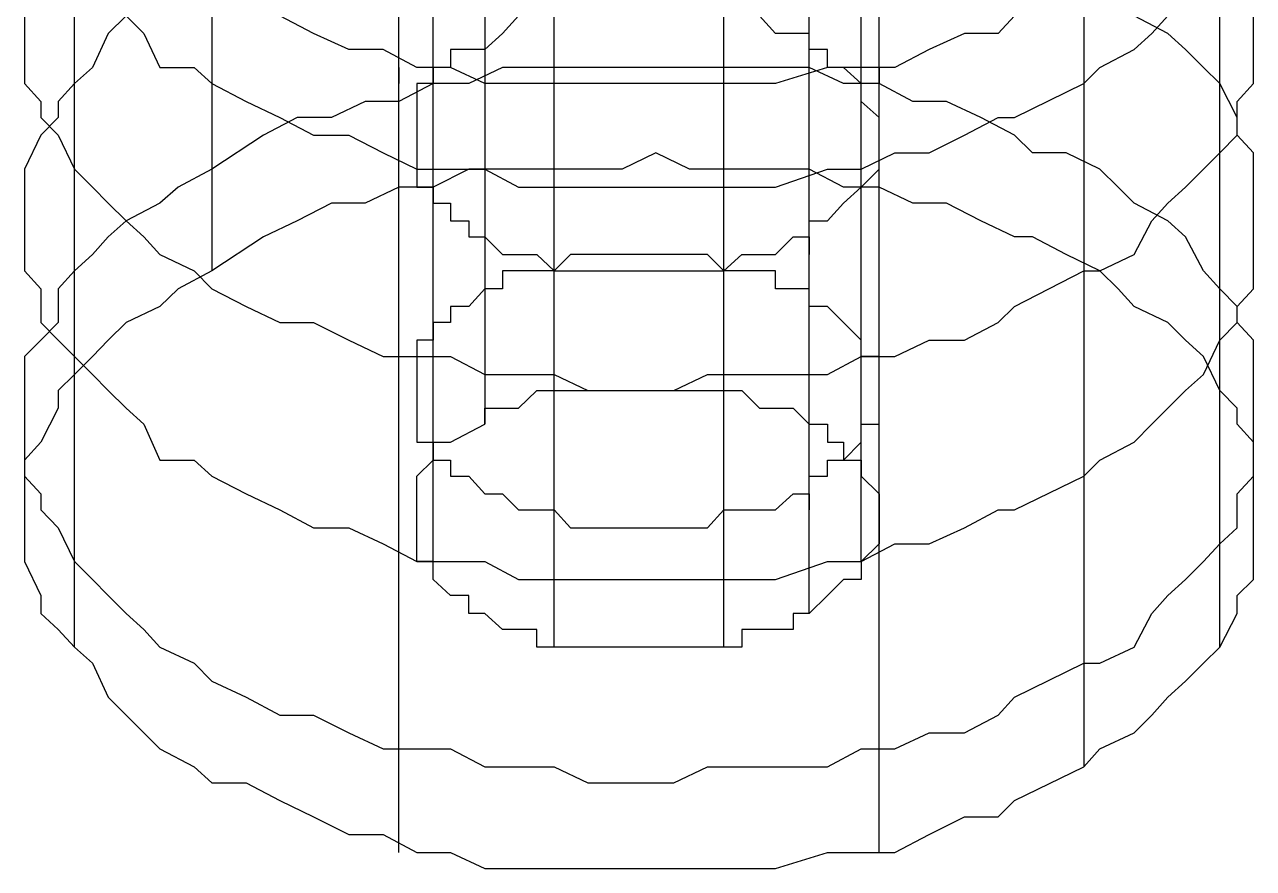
# Model space of a CAD drawing. Header units: millimetres. Extents: x 0 to 2112, y 8 to 1252.
# Drawn here: x 1746.52 to 1765.5, y 347.1 to 360.13 of the extents above; entities that cross this region are included whole.
import ezdxf

# ---------------------------------------------------------------- set-up
doc = ezdxf.new("R2010")
doc.units = ezdxf.units.MM
doc.layers.get('0').update_dxf_attribs({"linetype": 'CONTINUOUS'})

msp = doc.modelspace()

# ---------------------------------------------------------------- linework, layer by layer
at = {"color": 9}
for p, q in [((1754.7, 354.485), (1754.7, 370.025)), ((1757.32, 354.485), (1757.32, 370.025)), ((1752.3, 357.625), (1752.3, 369.75)), ((1759.72, 357.625), (1759.72, 369.75)), ((1753.63, 369.503), (1753.63, 353.963)), ((1753.63, 369.503), (1753.63, 353.963)), ((1752.83, 353.409), (1752.83, 368.949)), ((1759.44, 353.409), (1759.44, 368.949)), ((1749.41, 368.427), (1749.41, 356.33)), ((1749.41, 368.427), (1749.41, 356.33)), ((1752.83, 351.841), (1752.83, 367.379)), ((1759.44, 351.841), (1759.44, 367.379)), ((1747.29, 354.732), (1747.29, 366.857)), ((1764.98, 354.732), (1764.98, 366.857)), ((1758.64, 351.041), (1758.64, 366.582)), ((1758.64, 351.041), (1758.64, 366.582)), ((1754.7, 350.518), (1754.7, 366.056)), ((1757.32, 350.518), (1757.32, 366.056)), ((1747.29, 350.518), (1747.29, 362.641)), ((1764.98, 350.518), (1764.98, 362.641)), ((1762.88, 360.796), (1762.88, 348.672)), ((1762.88, 360.796), (1762.88, 348.672)), ((1746.52, 360.271), (1746.52, 359.996)), ((1748.09, 360.271), (1747.81, 359.996)), ((1748.09, 360.271), (1748.36, 359.996)), ((1750.98, 359.996), (1750.46, 360.271)), ((1750.98, 359.996), (1750.46, 360.271)), ((1754.15, 360.271), (1753.9, 359.996)), ((1758.12, 359.996), (1757.87, 360.271)), ((1761.81, 360.271), (1761.56, 359.996)), ((1761.81, 360.271), (1761.56, 359.996)), ((1764.18, 359.996), (1763.66, 360.271)), ((1763.93, 359.996), (1764.18, 360.271)), ((1765.5, 359.749), (1765.5, 360.271)), ((1746.52, 359.996), (1746.52, 359.749)), ((1747.81, 359.996), (1747.57, 359.473)), ((1748.36, 359.996), (1748.61, 359.473)), ((1751.53, 359.749), (1750.98, 359.996)), ((1751.53, 359.749), (1750.98, 359.996)), ((1753.9, 359.996), (1753.63, 359.749)), ((1753.9, 359.996), (1753.9, 359.996)), ((1758.39, 359.996), (1758.12, 359.996)), ((1758.12, 359.996), (1758.12, 359.996)), ((1758.64, 359.996), (1758.39, 359.996)), ((1758.64, 359.749), (1758.64, 359.996)), ((1761.04, 359.996), (1760.49, 359.749)), ((1761.04, 359.996), (1760.49, 359.749)), ((1761.56, 359.996), (1761.04, 359.996)), ((1761.56, 359.996), (1761.04, 359.996)), ((1763.66, 359.749), (1763.93, 359.996)), ((1764.45, 359.749), (1764.18, 359.996)), ((1746.52, 359.749), (1746.52, 359.223)), ((1752.06, 359.749), (1751.53, 359.749)), ((1752.06, 359.749), (1751.53, 359.749)), ((1752.58, 359.473), (1752.06, 359.749)), ((1752.58, 359.473), (1752.06, 359.749)), ((1753.38, 359.749), (1753.1, 359.749)), ((1753.1, 359.749), (1753.1, 359.473)), ((1753.63, 359.749), (1753.38, 359.749)), ((1753.63, 359.749), (1753.63, 359.473)), ((1758.92, 359.749), (1758.64, 359.749)), ((1758.92, 359.473), (1758.92, 359.749)), ((1760.49, 359.749), (1759.96, 359.473)), ((1760.49, 359.749), (1759.96, 359.473)), ((1763.13, 359.473), (1763.66, 359.749)), ((1764.73, 359.473), (1764.45, 359.749)), ((1765.5, 359.473), (1765.5, 359.749)), ((1747.57, 359.473), (1747.29, 359.223)), ((1748.61, 359.473), (1749.14, 359.473)), ((1749.14, 359.473), (1749.41, 359.223)), ((1752.3, 347.35), (1752.3, 359.473)), ((1752.3, 359.473), (1752.3, 359.223)), ((1753.1, 359.473), (1752.58, 359.473)), ((1753.1, 359.473), (1752.58, 359.473)), ((1753.1, 359.473), (1752.83, 359.473)), ((1752.83, 359.473), (1752.83, 359.223)), ((1753.63, 359.223), (1753.1, 359.473)), ((1753.63, 359.223), (1753.1, 359.473)), ((1753.9, 359.473), (1753.38, 359.223)), ((1754.43, 359.473), (1753.9, 359.473)), ((1754.95, 359.473), (1754.43, 359.473)), ((1755.75, 359.473), (1754.95, 359.473)), ((1756.27, 359.473), (1755.75, 359.473)), ((1756.79, 359.473), (1756.27, 359.473)), ((1757.32, 359.473), (1756.79, 359.473)), ((1757.87, 359.473), (1757.32, 359.473)), ((1758.64, 359.473), (1757.87, 359.473)), ((1758.92, 359.473), (1758.12, 359.223)), ((1758.92, 359.473), (1758.12, 359.223)), ((1759.17, 359.223), (1758.64, 359.473)), ((1759.44, 359.473), (1758.92, 359.473)), ((1759.44, 359.473), (1758.92, 359.473)), ((1759.17, 359.473), (1758.92, 359.473)), ((1759.44, 359.223), (1759.17, 359.473)), ((1759.17, 359.473), (1759.17, 359.473)), ((1759.96, 359.473), (1759.44, 359.473)), ((1759.96, 359.473), (1759.44, 359.473)), ((1759.72, 347.35), (1759.72, 359.473)), ((1759.72, 359.473), (1759.72, 359.223)), ((1762.88, 359.223), (1763.13, 359.473)), ((1764.98, 359.223), (1764.73, 359.473)), ((1765.5, 359.223), (1765.5, 359.473)), ((1746.52, 359.223), (1746.77, 358.948)), ((1747.29, 359.223), (1747.04, 358.948)), ((1749.41, 359.223), (1749.94, 358.948)), ((1752.83, 359.223), (1752.3, 358.948)), ((1752.83, 359.223), (1752.58, 359.223)), ((1752.58, 359.223), (1752.58, 358.948)), ((1753.38, 359.223), (1752.83, 359.223)), ((1752.83, 359.223), (1752.83, 359.223)), ((1754.15, 359.223), (1753.63, 359.223)), ((1754.15, 359.223), (1753.63, 359.223)), ((1754.7, 359.223), (1754.15, 359.223)), ((1754.7, 359.223), (1754.15, 359.223)), ((1755.22, 359.223), (1754.7, 359.223)), ((1755.22, 359.223), (1754.7, 359.223)), ((1756, 359.223), (1755.22, 359.223)), ((1756, 359.223), (1755.22, 359.223)), ((1756.55, 359.223), (1756, 359.223)), ((1756.55, 359.223), (1756, 359.223)), ((1757.07, 359.223), (1756.55, 359.223)), ((1757.07, 359.223), (1756.55, 359.223)), ((1757.6, 359.223), (1757.07, 359.223)), ((1757.6, 359.223), (1757.07, 359.223)), ((1758.12, 359.223), (1757.6, 359.223)), ((1758.12, 359.223), (1757.6, 359.223)), ((1759.72, 359.223), (1759.17, 359.223)), ((1759.44, 358.948), (1759.44, 359.223)), ((1759.44, 359.223), (1759.44, 359.223)), ((1760.24, 358.948), (1759.72, 359.223)), ((1761.81, 358.701), (1762.88, 359.223)), ((1762.88, 359.223), (1762.88, 358.948)), ((1765.25, 358.701), (1764.98, 359.223)), ((1765.25, 358.948), (1765.5, 359.223)), ((1746.77, 358.948), (1746.77, 358.701)), ((1747.04, 358.948), (1747.04, 358.701)), ((1749.94, 358.948), (1750.46, 358.701)), ((1751.78, 358.948), (1751.26, 358.701)), ((1752.3, 358.948), (1751.78, 358.948)), ((1752.58, 358.948), (1752.58, 358.948)), ((1752.58, 358.948), (1752.58, 358.701)), ((1759.72, 358.701), (1759.44, 358.948)), ((1759.44, 358.948), (1759.44, 358.948)), ((1760.76, 358.948), (1760.24, 358.948)), ((1761.29, 358.701), (1760.76, 358.948)), ((1765.25, 358.426), (1765.25, 358.948)), ((1747.04, 358.701), (1746.77, 358.426)), ((1746.77, 358.701), (1747.04, 358.426)), ((1750.73, 358.701), (1750.21, 358.426)), ((1750.46, 358.701), (1750.98, 358.426)), ((1751.26, 358.701), (1750.73, 358.701)), ((1752.58, 358.701), (1752.58, 358.701)), ((1752.58, 358.701), (1752.58, 358.426)), ((1759.72, 358.426), (1759.72, 358.701)), ((1759.72, 358.701), (1759.72, 358.701)), ((1761.04, 358.426), (1761.56, 358.701)), ((1761.81, 358.426), (1761.29, 358.701)), ((1761.56, 358.701), (1761.81, 358.701)), ((1765.25, 358.426), (1765.25, 358.701)), ((1746.77, 358.426), (1746.52, 357.9)), ((1747.04, 358.426), (1747.29, 357.9)), ((1750.21, 358.426), (1749.41, 357.9)), ((1750.98, 358.426), (1751.53, 358.426)), ((1751.53, 358.426), (1752.06, 358.151)), ((1752.58, 358.426), (1752.58, 358.426)), ((1752.58, 358.426), (1752.58, 358.151)), ((1759.72, 358.151), (1759.72, 358.426)), ((1759.72, 358.426), (1759.72, 358.426)), ((1760.49, 358.151), (1761.04, 358.426)), ((1762.09, 358.151), (1761.81, 358.426)), ((1764.98, 358.151), (1765.25, 358.426)), ((1765.5, 358.151), (1765.25, 358.426)), ((1752.06, 358.151), (1752.58, 357.9)), ((1752.58, 358.151), (1752.58, 358.151)), ((1752.58, 358.151), (1752.58, 357.9)), ((1756.27, 358.151), (1755.75, 357.9)), ((1756.27, 358.151), (1755.75, 357.9)), ((1756.79, 357.9), (1756.27, 358.151)), ((1756.79, 357.9), (1756.27, 358.151)), ((1759.44, 357.9), (1759.96, 358.151)), ((1759.72, 357.9), (1759.72, 358.151)), ((1759.72, 358.151), (1759.72, 358.151)), ((1759.96, 358.151), (1760.49, 358.151)), ((1762.61, 358.151), (1762.09, 358.151)), ((1763.13, 357.9), (1762.61, 358.151)), ((1764.73, 357.9), (1764.98, 358.151)), ((1765.5, 357.9), (1765.5, 358.151)), ((1746.52, 357.9), (1746.52, 357.625)), ((1747.29, 357.9), (1747.57, 357.625)), ((1749.41, 357.9), (1748.89, 357.625)), ((1749.41, 357.9), (1749.41, 357.625)), ((1752.58, 357.9), (1753.1, 357.9)), ((1752.58, 357.9), (1752.58, 357.9)), ((1752.58, 357.9), (1752.58, 357.625)), ((1753.38, 357.9), (1752.83, 357.625)), ((1753.38, 357.9), (1752.83, 357.625)), ((1753.1, 357.9), (1753.63, 357.9)), ((1753.9, 357.9), (1753.38, 357.9)), ((1753.9, 357.9), (1753.38, 357.9)), ((1753.63, 357.9), (1754.15, 357.625)), ((1754.43, 357.9), (1753.9, 357.9)), ((1754.43, 357.9), (1753.9, 357.9)), ((1754.95, 357.9), (1754.43, 357.9)), ((1754.95, 357.9), (1754.43, 357.9)), ((1755.75, 357.9), (1754.95, 357.9)), ((1755.75, 357.9), (1754.95, 357.9)), ((1757.32, 357.9), (1756.79, 357.9)), ((1757.32, 357.9), (1756.79, 357.9)), ((1757.87, 357.9), (1757.32, 357.9)), ((1757.87, 357.9), (1757.32, 357.9)), ((1758.64, 357.9), (1757.87, 357.9)), ((1758.64, 357.9), (1757.87, 357.9)), ((1758.12, 357.625), (1758.92, 357.9)), ((1759.17, 357.625), (1758.64, 357.9)), ((1759.17, 357.625), (1758.64, 357.9)), ((1758.92, 357.9), (1759.44, 357.9)), ((1759.44, 357.625), (1759.72, 357.9)), ((1759.72, 357.9), (1759.72, 357.9)), ((1763.41, 357.625), (1763.13, 357.9)), ((1764.45, 357.625), (1764.73, 357.9)), ((1765.5, 357.378), (1765.5, 357.9)), ((1746.52, 357.625), (1746.52, 357.378)), ((1747.57, 357.625), (1747.81, 357.378)), ((1748.89, 357.625), (1748.61, 357.378)), ((1752.3, 357.625), (1751.78, 357.378)), ((1752.3, 357.625), (1751.78, 357.378)), ((1752.83, 357.625), (1752.3, 357.625)), ((1752.83, 357.625), (1752.3, 357.625)), ((1752.58, 357.625), (1752.83, 357.625)), ((1752.83, 357.625), (1752.83, 357.378)), ((1754.15, 357.625), (1754.7, 357.625)), ((1754.7, 357.625), (1755.22, 357.625)), ((1755.22, 357.625), (1756, 357.625)), ((1756, 357.625), (1756.55, 357.625)), ((1756.55, 357.625), (1757.07, 357.625)), ((1757.07, 357.625), (1757.6, 357.625)), ((1757.6, 357.625), (1758.12, 357.625)), ((1759.72, 357.625), (1759.17, 357.625)), ((1759.72, 357.625), (1759.17, 357.625)), ((1759.17, 357.378), (1759.44, 357.625)), ((1759.44, 357.625), (1759.44, 357.625)), ((1759.44, 357.625), (1759.44, 357.625)), ((1760.24, 357.378), (1759.72, 357.625)), ((1760.24, 357.378), (1759.72, 357.625)), ((1763.66, 357.378), (1763.41, 357.625)), ((1764.18, 357.378), (1764.45, 357.625)), ((1746.52, 357.378), (1746.52, 357.103)), ((1747.81, 357.378), (1748.09, 357.103)), ((1748.61, 357.378), (1748.09, 357.103)), ((1751.26, 357.378), (1750.73, 357.103)), ((1751.26, 357.378), (1750.73, 357.103)), ((1751.78, 357.378), (1751.26, 357.378)), ((1751.78, 357.378), (1751.26, 357.378)), ((1752.83, 357.378), (1752.83, 357.378)), ((1752.83, 357.378), (1753.1, 357.378)), ((1753.1, 357.378), (1753.1, 357.103)), ((1758.92, 357.103), (1759.17, 357.378)), ((1759.17, 357.378), (1759.17, 357.378)), ((1760.76, 357.378), (1760.24, 357.378)), ((1760.76, 357.378), (1760.24, 357.378)), ((1761.29, 357.103), (1760.76, 357.378)), ((1761.29, 357.103), (1760.76, 357.378)), ((1764.18, 357.103), (1763.66, 357.378)), ((1763.93, 357.103), (1764.18, 357.378)), ((1765.5, 357.103), (1765.5, 357.378)), ((1746.52, 357.103), (1746.52, 356.581)), ((1748.09, 357.103), (1747.81, 356.856)), ((1748.09, 357.103), (1748.36, 356.856)), ((1750.73, 357.103), (1750.21, 356.856)), ((1750.73, 357.103), (1750.21, 356.856)), ((1753.1, 357.103), (1753.38, 357.103)), ((1753.38, 357.103), (1753.38, 356.856)), ((1758.64, 356.856), (1758.64, 357.103)), ((1758.64, 357.103), (1758.92, 357.103)), ((1758.92, 357.103), (1758.92, 357.103)), ((1761.81, 356.856), (1761.29, 357.103)), ((1761.81, 356.856), (1761.29, 357.103)), ((1763.66, 356.581), (1763.93, 357.103)), ((1764.45, 356.856), (1764.18, 357.103)), ((1765.5, 356.856), (1765.5, 357.103)), ((1747.81, 356.856), (1747.57, 356.581)), ((1748.36, 356.856), (1748.61, 356.581)), ((1750.21, 356.856), (1749.41, 356.33)), ((1750.21, 356.856), (1749.41, 356.33)), ((1753.38, 356.856), (1753.63, 356.856)), ((1753.63, 356.856), (1753.63, 356.856)), ((1753.63, 356.856), (1753.9, 356.581)), ((1758.12, 356.581), (1758.39, 356.856)), ((1758.39, 356.856), (1758.64, 356.856)), ((1758.64, 356.856), (1758.64, 356.581)), ((1762.09, 356.856), (1761.81, 356.856)), ((1762.09, 356.856), (1761.81, 356.856)), ((1762.61, 356.581), (1762.09, 356.856)), ((1762.61, 356.581), (1762.09, 356.856)), ((1764.73, 356.33), (1764.45, 356.856)), ((1765.5, 356.581), (1765.5, 356.856)), ((1746.52, 356.581), (1746.52, 356.33)), ((1747.57, 356.581), (1747.29, 356.33)), ((1748.61, 356.581), (1749.14, 356.33)), ((1753.9, 356.581), (1754.15, 356.581)), ((1754.15, 356.581), (1754.43, 356.581)), ((1754.43, 356.581), (1754.43, 356.581)), ((1754.43, 356.581), (1754.7, 356.33)), ((1754.95, 356.581), (1754.7, 356.33)), ((1755.22, 356.581), (1754.95, 356.581)), ((1755.47, 356.581), (1755.22, 356.581)), ((1755.75, 356.581), (1755.47, 356.581)), ((1756, 356.581), (1755.75, 356.581)), ((1756.27, 356.581), (1756, 356.581)), ((1756, 356.581), (1756, 356.581)), ((1756.55, 356.581), (1756.27, 356.581)), ((1756.79, 356.581), (1756.55, 356.581)), ((1757.07, 356.581), (1756.79, 356.581)), ((1757.32, 356.33), (1757.07, 356.581)), ((1757.32, 356.33), (1757.6, 356.581)), ((1757.6, 356.581), (1757.6, 356.581)), ((1757.6, 356.581), (1757.87, 356.581)), ((1757.87, 356.581), (1758.12, 356.581)), ((1763.13, 356.33), (1762.61, 356.581)), ((1763.13, 356.33), (1762.61, 356.581)), ((1763.13, 356.33), (1763.66, 356.581)), ((1765.5, 356.055), (1765.5, 356.581)), ((1746.52, 356.33), (1746.77, 356.055)), ((1747.29, 356.33), (1747.04, 356.055)), ((1749.41, 356.33), (1748.89, 356.055)), ((1749.41, 356.33), (1748.89, 356.055)), ((1749.14, 356.33), (1749.41, 356.055)), ((1754.15, 356.33), (1753.9, 356.33)), ((1753.9, 356.33), (1753.9, 356.055)), ((1754.43, 356.33), (1754.15, 356.33)), ((1754.7, 356.33), (1754.43, 356.33)), ((1754.7, 356.33), (1754.7, 356.33)), ((1754.7, 356.33), (1754.95, 356.33)), ((1754.95, 356.33), (1755.22, 356.33)), ((1755.22, 356.33), (1755.22, 356.33)), ((1755.22, 356.33), (1755.47, 356.33)), ((1755.47, 356.33), (1755.75, 356.33)), ((1755.75, 356.33), (1756, 356.33)), ((1756, 356.33), (1756.27, 356.33)), ((1756.27, 356.33), (1756.55, 356.33)), ((1756.55, 356.33), (1756.79, 356.33)), ((1756.79, 356.33), (1756.79, 356.33)), ((1756.79, 356.33), (1757.07, 356.33)), ((1757.07, 356.33), (1757.32, 356.33)), ((1757.6, 356.33), (1757.32, 356.33)), ((1757.32, 356.33), (1757.32, 356.33)), ((1757.87, 356.33), (1757.6, 356.33)), ((1758.12, 356.33), (1757.87, 356.33)), ((1758.12, 356.055), (1758.12, 356.33)), ((1761.81, 355.78), (1762.88, 356.33)), ((1762.88, 356.33), (1763.13, 356.33)), ((1762.88, 356.33), (1762.88, 356.055)), ((1763.41, 356.055), (1763.13, 356.33)), ((1763.41, 356.055), (1763.13, 356.33)), ((1764.98, 356.055), (1764.73, 356.33)), ((1746.77, 356.055), (1746.77, 355.533)), ((1747.04, 356.055), (1747.04, 355.533)), ((1748.89, 356.055), (1748.61, 355.78)), ((1748.89, 356.055), (1748.61, 355.78)), ((1749.41, 356.055), (1749.94, 355.78)), ((1753.63, 356.055), (1753.38, 355.78)), ((1753.9, 356.055), (1753.63, 356.055)), ((1753.63, 356.055), (1753.63, 355.78)), ((1758.39, 356.055), (1758.12, 356.055)), ((1758.64, 356.055), (1758.39, 356.055)), ((1758.64, 355.78), (1758.64, 356.055)), ((1763.66, 355.78), (1763.41, 356.055)), ((1763.66, 355.78), (1763.41, 356.055)), ((1765.25, 355.78), (1764.98, 356.055)), ((1765.25, 355.78), (1765.5, 356.055)), ((1748.61, 355.78), (1748.09, 355.533)), ((1748.61, 355.78), (1748.09, 355.533)), ((1749.94, 355.78), (1750.46, 355.533)), ((1753.38, 355.78), (1753.1, 355.78)), ((1753.1, 355.78), (1753.1, 355.533)), ((1758.92, 355.78), (1758.64, 355.78)), ((1759.17, 355.533), (1758.92, 355.78)), ((1758.92, 355.78), (1758.92, 355.78)), ((1761.56, 355.533), (1761.81, 355.78)), ((1764.18, 355.533), (1763.66, 355.78)), ((1764.18, 355.533), (1763.66, 355.78)), ((1765.25, 355.533), (1765.25, 355.78)), ((1765.25, 355.533), (1765.25, 355.78)), ((1747.04, 355.533), (1746.77, 355.258)), ((1746.77, 355.533), (1747.04, 355.258)), ((1748.09, 355.533), (1747.81, 355.258)), ((1748.09, 355.533), (1747.81, 355.258)), ((1750.46, 355.533), (1750.98, 355.533)), ((1750.98, 355.533), (1751.53, 355.258)), ((1753.1, 355.533), (1752.83, 355.533)), ((1752.83, 355.533), (1752.83, 355.533)), ((1752.83, 355.533), (1752.83, 355.258)), ((1759.44, 355.258), (1759.17, 355.533)), ((1759.17, 355.533), (1759.17, 355.533)), ((1761.04, 355.258), (1761.56, 355.533)), ((1764.45, 355.258), (1764.18, 355.533)), ((1764.45, 355.258), (1764.18, 355.533)), ((1764.98, 355.258), (1765.25, 355.533)), ((1765.5, 355.258), (1765.25, 355.533)), ((1746.77, 355.258), (1746.52, 355.007)), ((1747.04, 355.258), (1747.29, 355.007)), ((1747.81, 355.258), (1747.57, 355.007)), ((1747.81, 355.258), (1747.57, 355.007)), ((1751.53, 355.258), (1752.06, 355.007)), ((1752.83, 355.258), (1752.58, 355.258)), ((1752.58, 355.258), (1752.58, 355.007)), ((1759.44, 355.007), (1759.44, 355.258)), ((1759.44, 355.258), (1759.44, 355.258)), ((1759.96, 355.007), (1760.49, 355.258)), ((1760.49, 355.258), (1761.04, 355.258)), ((1764.73, 355.007), (1764.45, 355.258)), ((1764.73, 355.007), (1764.45, 355.258)), ((1764.73, 354.732), (1764.98, 355.258)), ((1765.5, 354.732), (1765.5, 355.258)), ((1746.52, 355.007), (1746.52, 354.732)), ((1747.57, 355.007), (1747.29, 354.732)), ((1747.29, 355.007), (1747.57, 354.732)), ((1747.57, 355.007), (1747.29, 354.732)), ((1752.06, 355.007), (1752.58, 355.007)), ((1752.58, 355.007), (1753.1, 355.007)), ((1752.58, 355.007), (1752.58, 355.007)), ((1752.58, 355.007), (1752.58, 354.732)), ((1753.1, 355.007), (1753.63, 354.732)), ((1758.92, 354.732), (1759.44, 355.007)), ((1759.44, 355.007), (1759.96, 355.007)), ((1759.72, 355.007), (1759.44, 355.007)), ((1759.44, 355.007), (1759.44, 355.007)), ((1759.72, 354.732), (1759.72, 355.007)), ((1764.98, 354.485), (1764.73, 355.007)), ((1764.98, 354.485), (1764.73, 355.007)), ((1746.52, 354.732), (1746.52, 354.21)), ((1747.29, 354.732), (1747.04, 354.485)), ((1747.29, 354.732), (1747.04, 354.485)), ((1747.57, 354.732), (1747.81, 354.485)), ((1752.58, 354.732), (1752.58, 354.732)), ((1752.58, 354.732), (1752.58, 354.485)), ((1753.63, 354.732), (1754.15, 354.732)), ((1754.15, 354.732), (1754.7, 354.732)), ((1754.7, 354.732), (1755.22, 354.485)), ((1756.55, 354.485), (1757.07, 354.732)), ((1757.07, 354.732), (1757.6, 354.732)), ((1757.6, 354.732), (1758.12, 354.732)), ((1758.12, 354.732), (1758.92, 354.732)), ((1759.72, 354.485), (1759.72, 354.732)), ((1759.72, 354.732), (1759.72, 354.732)), ((1764.45, 354.485), (1764.73, 354.732)), ((1765.5, 354.485), (1765.5, 354.732)), ((1747.04, 354.485), (1747.04, 354.21)), ((1747.04, 354.485), (1747.04, 354.21)), ((1747.81, 354.485), (1748.09, 354.21)), ((1752.58, 354.485), (1752.58, 354.485)), ((1752.58, 354.485), (1752.58, 354.21)), ((1754.15, 354.21), (1754.43, 354.485)), ((1754.15, 354.21), (1754.43, 354.485)), ((1754.43, 354.485), (1754.7, 354.485)), ((1754.43, 354.485), (1754.7, 354.485)), ((1754.7, 354.485), (1754.7, 354.485)), ((1754.7, 354.485), (1754.95, 354.485)), ((1754.7, 354.485), (1754.7, 354.485)), ((1754.7, 354.485), (1754.95, 354.485)), ((1754.95, 354.485), (1755.22, 354.485)), ((1754.95, 354.485), (1755.22, 354.485)), ((1755.22, 354.485), (1756, 354.485)), ((1755.22, 354.485), (1755.47, 354.485)), ((1755.22, 354.485), (1755.47, 354.485)), ((1755.47, 354.485), (1755.75, 354.485)), ((1755.47, 354.485), (1755.75, 354.485)), ((1755.75, 354.485), (1756, 354.485)), ((1755.75, 354.485), (1756, 354.485)), ((1756, 354.485), (1756.55, 354.485)), ((1756, 354.485), (1756, 354.485)), ((1756, 354.485), (1756.27, 354.485)), ((1756, 354.485), (1756, 354.485)), ((1756, 354.485), (1756.27, 354.485)), ((1756.27, 354.485), (1756.55, 354.485)), ((1756.27, 354.485), (1756.55, 354.485)), ((1756.55, 354.485), (1756.79, 354.485)), ((1756.55, 354.485), (1756.79, 354.485)), ((1756.79, 354.485), (1757.07, 354.485)), ((1756.79, 354.485), (1757.07, 354.485)), ((1757.07, 354.485), (1757.32, 354.485)), ((1757.07, 354.485), (1757.32, 354.485)), ((1757.32, 354.485), (1757.32, 354.485)), ((1757.32, 354.485), (1757.6, 354.485)), ((1757.32, 354.485), (1757.32, 354.485)), ((1757.32, 354.485), (1757.6, 354.485)), ((1757.6, 354.485), (1757.87, 354.21)), ((1757.6, 354.485), (1757.87, 354.21)), ((1759.72, 354.21), (1759.72, 354.485)), ((1759.72, 354.485), (1759.72, 354.485)), ((1764.18, 354.21), (1764.45, 354.485)), ((1765.25, 354.21), (1764.98, 354.485)), ((1765.25, 354.21), (1764.98, 354.485)), ((1765.5, 354.21), (1765.5, 354.485)), ((1746.52, 354.21), (1746.52, 353.963)), ((1747.04, 354.21), (1746.77, 353.684)), ((1747.04, 354.21), (1746.77, 353.684)), ((1748.09, 354.21), (1748.36, 353.963)), ((1752.58, 354.21), (1752.58, 354.21)), ((1752.58, 354.21), (1752.58, 353.963)), ((1753.63, 353.963), (1753.63, 354.21)), ((1753.63, 354.21), (1753.9, 354.21)), ((1753.63, 353.963), (1753.63, 354.21)), ((1753.63, 354.21), (1753.9, 354.21)), ((1753.9, 354.21), (1753.9, 354.21)), ((1753.9, 354.21), (1754.15, 354.21)), ((1753.9, 354.21), (1753.9, 354.21)), ((1753.9, 354.21), (1754.15, 354.21)), ((1757.87, 354.21), (1758.12, 354.21)), ((1757.87, 354.21), (1758.12, 354.21)), ((1758.12, 354.21), (1758.12, 354.21)), ((1758.12, 354.21), (1758.39, 354.21)), ((1758.12, 354.21), (1758.12, 354.21)), ((1758.12, 354.21), (1758.39, 354.21)), ((1758.39, 354.21), (1758.64, 353.963)), ((1758.39, 354.21), (1758.64, 353.963)), ((1759.72, 353.963), (1759.72, 354.21)), ((1759.72, 354.21), (1759.72, 354.21)), ((1763.93, 353.963), (1764.18, 354.21)), ((1765.25, 353.963), (1765.25, 354.21)), ((1765.25, 353.963), (1765.25, 354.21)), ((1765.5, 353.684), (1765.5, 354.21)), ((1746.52, 353.963), (1746.52, 353.684)), ((1748.36, 353.963), (1748.61, 353.409)), ((1752.58, 353.963), (1752.58, 353.963)), ((1752.58, 353.963), (1752.58, 353.684)), ((1753.1, 353.684), (1753.63, 353.963)), ((1753.1, 353.684), (1753.63, 353.963)), ((1758.64, 353.963), (1758.64, 353.963)), ((1758.64, 353.963), (1758.92, 353.963)), ((1758.64, 353.963), (1758.64, 353.963)), ((1758.64, 353.963), (1758.92, 353.963)), ((1758.92, 353.963), (1758.92, 353.684)), ((1758.92, 353.963), (1758.92, 353.684)), ((1759.44, 353.684), (1759.44, 353.963)), ((1759.44, 353.963), (1759.72, 353.963)), ((1763.66, 353.684), (1763.93, 353.963)), ((1765.5, 353.684), (1765.25, 353.963)), ((1765.5, 353.684), (1765.25, 353.963)), ((1746.77, 353.684), (1746.52, 353.409)), ((1746.52, 353.684), (1746.52, 353.162)), ((1746.77, 353.684), (1746.52, 353.409)), ((1752.58, 353.684), (1752.83, 353.684)), ((1752.83, 353.684), (1752.83, 353.684)), ((1752.83, 353.684), (1752.83, 353.409)), ((1752.83, 353.409), (1752.83, 353.684)), ((1752.83, 353.684), (1753.1, 353.684)), ((1752.83, 353.409), (1752.83, 353.684)), ((1752.83, 353.684), (1753.1, 353.684)), ((1753.1, 353.684), (1753.1, 353.684)), ((1753.1, 353.684), (1753.1, 353.684)), ((1758.92, 353.684), (1759.17, 353.684)), ((1758.92, 353.684), (1759.17, 353.684)), ((1759.17, 353.409), (1759.44, 353.684)), ((1759.17, 353.684), (1759.17, 353.409)), ((1759.17, 353.684), (1759.17, 353.409)), ((1759.44, 353.684), (1759.44, 353.684)), ((1763.13, 353.409), (1763.66, 353.684)), ((1765.5, 353.162), (1765.5, 353.684)), ((1765.5, 353.409), (1765.5, 353.684)), ((1765.5, 353.162), (1765.5, 353.684)), ((1746.52, 353.409), (1746.52, 353.162)), ((1746.52, 353.409), (1746.52, 353.162)), ((1748.61, 353.409), (1749.14, 353.409)), ((1749.14, 353.409), (1749.41, 353.162)), ((1752.58, 353.162), (1752.83, 353.409)), ((1752.58, 353.162), (1752.83, 353.409)), ((1752.83, 353.409), (1753.1, 353.409)), ((1752.83, 353.409), (1752.83, 353.409)), ((1752.83, 353.409), (1752.83, 353.409)), ((1753.1, 353.409), (1753.1, 353.162)), ((1758.92, 353.162), (1758.92, 353.409)), ((1758.92, 353.409), (1759.17, 353.409)), ((1759.17, 353.409), (1759.17, 353.409)), ((1759.17, 353.409), (1759.44, 353.409)), ((1759.17, 353.409), (1759.44, 353.409)), ((1759.44, 353.409), (1759.44, 353.409)), ((1759.44, 353.409), (1759.44, 353.162)), ((1759.44, 353.409), (1759.44, 353.409)), ((1759.44, 353.409), (1759.44, 353.162)), ((1762.88, 353.162), (1763.13, 353.409)), ((1765.5, 353.162), (1765.5, 353.409)), ((1746.52, 353.162), (1746.52, 352.887)), ((1746.52, 353.162), (1746.77, 352.887)), ((1746.52, 353.162), (1746.52, 352.887)), ((1749.41, 353.162), (1749.94, 352.887)), ((1752.58, 352.887), (1752.58, 353.162)), ((1752.58, 353.162), (1752.58, 353.162)), ((1752.58, 352.887), (1752.58, 353.162)), ((1752.58, 353.162), (1752.58, 353.162)), ((1753.1, 353.162), (1753.38, 353.162)), ((1753.38, 353.162), (1753.38, 353.162)), ((1753.38, 353.162), (1753.63, 352.887)), ((1758.64, 352.887), (1758.64, 353.162)), ((1758.64, 353.162), (1758.92, 353.162)), ((1759.44, 353.162), (1759.44, 353.162)), ((1759.44, 353.162), (1759.72, 352.887)), ((1759.44, 353.162), (1759.44, 353.162)), ((1759.44, 353.162), (1759.72, 352.887)), ((1761.81, 352.64), (1762.88, 353.162)), ((1762.88, 353.162), (1762.88, 352.887)), ((1765.25, 352.887), (1765.5, 353.162)), ((1765.5, 352.887), (1765.5, 353.162)), ((1765.5, 352.887), (1765.5, 353.162)), ((1746.52, 352.887), (1746.52, 352.364)), ((1746.52, 352.887), (1746.52, 352.364)), ((1746.77, 352.887), (1746.77, 352.64)), ((1749.94, 352.887), (1750.46, 352.64)), ((1752.58, 352.64), (1752.58, 352.887)), ((1752.58, 352.887), (1752.58, 352.887)), ((1752.58, 352.64), (1752.58, 352.887)), ((1752.58, 352.887), (1752.58, 352.887)), ((1753.63, 352.887), (1753.63, 352.887)), ((1753.63, 352.887), (1753.9, 352.887)), ((1753.9, 352.887), (1754.15, 352.64)), ((1758.12, 352.64), (1758.39, 352.887)), ((1758.39, 352.887), (1758.64, 352.887)), ((1758.64, 352.887), (1758.64, 352.64)), ((1759.72, 352.887), (1759.72, 352.887)), ((1759.72, 352.887), (1759.72, 352.64)), ((1759.72, 352.887), (1759.72, 352.887)), ((1759.72, 352.887), (1759.72, 352.64)), ((1765.25, 352.364), (1765.25, 352.887)), ((1765.5, 352.64), (1765.5, 352.887)), ((1765.5, 352.64), (1765.5, 352.887)), ((1746.77, 352.64), (1747.04, 352.364)), ((1750.46, 352.64), (1750.98, 352.364)), ((1752.58, 352.364), (1752.58, 352.64)), ((1752.58, 352.64), (1752.58, 352.64)), ((1752.58, 352.364), (1752.58, 352.64)), ((1752.58, 352.64), (1752.58, 352.64)), ((1754.15, 352.64), (1754.43, 352.64)), ((1754.43, 352.64), (1754.43, 352.64)), ((1754.43, 352.64), (1754.7, 352.64)), ((1754.7, 352.64), (1754.95, 352.364)), ((1757.07, 352.364), (1757.32, 352.64)), ((1757.32, 352.64), (1757.6, 352.64)), ((1757.6, 352.64), (1757.6, 352.64)), ((1757.6, 352.64), (1757.87, 352.64)), ((1757.87, 352.64), (1758.12, 352.64)), ((1759.72, 352.64), (1759.72, 352.64)), ((1759.72, 352.64), (1759.72, 352.364)), ((1759.72, 352.64), (1759.72, 352.64)), ((1759.72, 352.64), (1759.72, 352.364)), ((1761.04, 352.364), (1761.56, 352.64)), ((1761.56, 352.64), (1761.81, 352.64)), ((1765.5, 352.364), (1765.5, 352.64)), ((1765.5, 352.364), (1765.5, 352.64)), ((1746.52, 352.364), (1746.52, 352.116)), ((1746.52, 352.364), (1746.52, 352.116)), ((1747.04, 352.364), (1747.29, 351.841)), ((1750.98, 352.364), (1751.53, 352.364)), ((1751.53, 352.364), (1752.06, 352.116)), ((1752.58, 352.116), (1752.58, 352.364)), ((1752.58, 352.364), (1752.58, 352.364)), ((1752.58, 352.364), (1752.58, 352.364)), ((1752.58, 352.116), (1752.58, 352.364)), ((1752.58, 352.364), (1752.58, 352.364)), ((1752.58, 352.364), (1752.58, 352.364)), ((1754.95, 352.364), (1755.22, 352.364)), ((1755.22, 352.364), (1755.22, 352.364)), ((1755.22, 352.364), (1755.47, 352.364)), ((1755.47, 352.364), (1755.75, 352.364)), ((1755.75, 352.364), (1756, 352.364)), ((1756, 352.364), (1756.27, 352.364)), ((1756.27, 352.364), (1756.55, 352.364)), ((1756.55, 352.364), (1756.79, 352.364)), ((1756.79, 352.364), (1756.79, 352.364)), ((1756.79, 352.364), (1757.07, 352.364)), ((1759.72, 352.364), (1759.72, 352.364)), ((1759.72, 352.364), (1759.72, 352.116)), ((1759.72, 352.364), (1759.72, 352.364)), ((1759.72, 352.364), (1759.72, 352.116)), ((1760.49, 352.116), (1761.04, 352.364)), ((1764.98, 352.116), (1765.25, 352.364)), ((1765.5, 351.841), (1765.5, 352.364)), ((1765.5, 351.841), (1765.5, 352.364)), ((1746.52, 352.116), (1746.52, 351.841)), ((1746.52, 352.116), (1746.52, 351.841)), ((1752.06, 352.116), (1752.58, 351.841)), ((1752.58, 351.841), (1752.58, 352.116)), ((1752.58, 352.116), (1752.58, 352.116)), ((1752.58, 351.841), (1752.58, 352.116)), ((1752.58, 352.116), (1752.58, 352.116)), ((1759.44, 351.841), (1759.96, 352.116)), ((1759.72, 352.116), (1759.44, 351.841)), ((1759.72, 352.116), (1759.44, 351.841)), ((1759.72, 352.116), (1759.72, 352.116)), ((1759.72, 352.116), (1759.72, 352.116)), ((1759.96, 352.116), (1760.49, 352.116)), ((1764.73, 351.841), (1764.98, 352.116)), ((1746.52, 351.841), (1746.77, 351.317)), ((1746.52, 351.841), (1746.77, 351.317)), ((1747.29, 351.841), (1747.57, 351.565)), ((1752.58, 351.841), (1753.1, 351.841)), ((1752.83, 351.841), (1752.58, 351.841)), ((1752.83, 351.841), (1752.58, 351.841)), ((1752.83, 351.565), (1752.83, 351.841)), ((1752.83, 351.565), (1752.83, 351.841)), ((1753.1, 351.841), (1753.63, 351.841)), ((1753.63, 351.841), (1754.15, 351.565)), ((1758.12, 351.565), (1758.92, 351.841)), ((1758.92, 351.841), (1759.44, 351.841)), ((1759.44, 351.841), (1759.44, 351.841)), ((1759.44, 351.841), (1759.44, 351.565)), ((1759.44, 351.841), (1759.44, 351.841)), ((1759.44, 351.841), (1759.44, 351.565)), ((1764.45, 351.565), (1764.73, 351.841)), ((1765.5, 351.565), (1765.5, 351.841)), ((1765.5, 351.565), (1765.5, 351.841)), ((1747.57, 351.565), (1747.81, 351.317)), ((1753.1, 351.317), (1752.83, 351.565)), ((1752.83, 351.565), (1752.83, 351.565)), ((1753.1, 351.317), (1752.83, 351.565)), ((1752.83, 351.565), (1752.83, 351.565)), ((1754.15, 351.565), (1754.7, 351.565)), ((1754.7, 351.565), (1755.22, 351.565)), ((1755.22, 351.565), (1756, 351.565)), ((1756, 351.565), (1756.55, 351.565)), ((1756.55, 351.565), (1757.07, 351.565)), ((1757.07, 351.565), (1757.6, 351.565)), ((1757.6, 351.565), (1758.12, 351.565)), ((1759.17, 351.565), (1758.92, 351.317)), ((1759.17, 351.565), (1758.92, 351.317)), ((1759.44, 351.565), (1759.17, 351.565)), ((1759.17, 351.565), (1759.17, 351.565)), ((1759.44, 351.565), (1759.17, 351.565)), ((1759.17, 351.565), (1759.17, 351.565)), ((1764.18, 351.317), (1764.45, 351.565)), ((1765.25, 351.317), (1765.5, 351.565)), ((1765.25, 351.317), (1765.5, 351.565)), ((1746.77, 351.317), (1746.77, 351.041)), ((1746.77, 351.317), (1746.77, 351.041)), ((1747.81, 351.317), (1748.09, 351.041)), ((1753.38, 351.317), (1753.1, 351.317)), ((1753.1, 351.317), (1753.1, 351.317)), ((1753.38, 351.317), (1753.1, 351.317)), ((1753.1, 351.317), (1753.1, 351.317)), ((1753.38, 351.041), (1753.38, 351.317)), ((1753.38, 351.041), (1753.38, 351.317)), ((1758.92, 351.317), (1758.64, 351.041)), ((1758.92, 351.317), (1758.64, 351.041)), ((1758.92, 351.317), (1758.92, 351.317)), ((1758.92, 351.317), (1758.92, 351.317)), ((1763.93, 351.041), (1764.18, 351.317)), ((1765.25, 351.041), (1765.25, 351.317)), ((1765.25, 351.041), (1765.25, 351.317)), ((1746.77, 351.041), (1747.04, 350.793)), ((1746.77, 351.041), (1747.04, 350.793)), ((1748.09, 351.041), (1748.36, 350.793)), ((1753.63, 351.041), (1753.38, 351.041)), ((1753.63, 351.041), (1753.38, 351.041)), ((1753.9, 350.793), (1753.63, 351.041)), ((1753.63, 351.041), (1753.63, 351.041)), ((1753.9, 350.793), (1753.63, 351.041)), ((1753.63, 351.041), (1753.63, 351.041)), ((1758.64, 351.041), (1758.39, 351.041)), ((1758.39, 351.041), (1758.39, 350.793)), ((1758.64, 351.041), (1758.39, 351.041)), ((1758.39, 351.041), (1758.39, 350.793)), ((1763.66, 350.518), (1763.93, 351.041)), ((1764.98, 350.518), (1765.25, 351.041)), ((1764.98, 350.518), (1765.25, 351.041)), ((1747.04, 350.793), (1747.29, 350.518)), ((1747.04, 350.793), (1747.29, 350.518)), ((1748.36, 350.793), (1748.61, 350.518)), ((1754.15, 350.793), (1753.9, 350.793)), ((1754.15, 350.793), (1753.9, 350.793)), ((1754.43, 350.793), (1754.15, 350.793)), ((1754.43, 350.793), (1754.15, 350.793)), ((1754.43, 350.518), (1754.43, 350.793)), ((1754.43, 350.518), (1754.43, 350.793)), ((1757.87, 350.793), (1757.6, 350.793)), ((1757.6, 350.793), (1757.6, 350.518)), ((1757.87, 350.793), (1757.6, 350.793)), ((1757.6, 350.793), (1757.6, 350.518)), ((1758.12, 350.793), (1757.87, 350.793)), ((1758.12, 350.793), (1757.87, 350.793)), ((1758.39, 350.793), (1758.12, 350.793)), ((1758.39, 350.793), (1758.12, 350.793)), ((1747.29, 350.518), (1747.57, 350.27)), ((1747.29, 350.518), (1747.57, 350.27)), ((1748.61, 350.518), (1749.14, 350.27)), ((1754.7, 350.518), (1754.43, 350.518)), ((1754.7, 350.518), (1754.43, 350.518)), ((1754.95, 350.518), (1754.7, 350.518)), ((1754.95, 350.518), (1754.7, 350.518)), ((1755.22, 350.518), (1754.95, 350.518)), ((1755.22, 350.518), (1754.95, 350.518)), ((1755.47, 350.518), (1755.22, 350.518)), ((1755.22, 350.518), (1755.22, 350.518)), ((1755.47, 350.518), (1755.22, 350.518)), ((1755.22, 350.518), (1755.22, 350.518)), ((1755.75, 350.518), (1755.47, 350.518)), ((1755.75, 350.518), (1755.47, 350.518)), ((1756, 350.518), (1755.75, 350.518)), ((1756, 350.518), (1755.75, 350.518)), ((1756.27, 350.518), (1756, 350.518)), ((1756.27, 350.518), (1756, 350.518)), ((1756.55, 350.518), (1756.27, 350.518)), ((1756.55, 350.518), (1756.27, 350.518)), ((1756.79, 350.518), (1756.55, 350.518)), ((1756.79, 350.518), (1756.55, 350.518)), ((1757.07, 350.518), (1756.79, 350.518)), ((1756.79, 350.518), (1756.79, 350.518)), ((1757.07, 350.518), (1756.79, 350.518)), ((1756.79, 350.518), (1756.79, 350.518)), ((1757.32, 350.518), (1757.07, 350.518)), ((1757.32, 350.518), (1757.07, 350.518)), ((1757.6, 350.518), (1757.32, 350.518)), ((1757.6, 350.518), (1757.32, 350.518)), ((1763.13, 350.27), (1763.66, 350.518)), ((1764.73, 350.27), (1764.98, 350.518)), ((1764.73, 350.27), (1764.98, 350.518)), ((1747.57, 350.27), (1747.81, 349.746)), ((1747.57, 350.27), (1747.81, 349.746)), ((1749.14, 350.27), (1749.41, 349.994)), ((1761.81, 349.746), (1762.88, 350.27)), ((1762.88, 350.27), (1763.13, 350.27)), ((1762.88, 350.27), (1762.88, 349.994)), ((1764.45, 349.994), (1764.73, 350.27)), ((1764.45, 349.994), (1764.73, 350.27)), ((1749.41, 349.994), (1749.94, 349.746)), ((1764.18, 349.746), (1764.45, 349.994)), ((1764.18, 349.746), (1764.45, 349.994)), ((1747.81, 349.746), (1748.09, 349.47)), ((1747.81, 349.746), (1748.09, 349.47)), ((1749.94, 349.746), (1750.46, 349.47)), ((1761.56, 349.47), (1761.81, 349.746)), ((1763.93, 349.47), (1764.18, 349.746)), ((1763.93, 349.47), (1764.18, 349.746)), ((1748.09, 349.47), (1748.36, 349.195)), ((1748.09, 349.47), (1748.36, 349.195)), ((1750.46, 349.47), (1750.98, 349.47)), ((1750.98, 349.47), (1751.53, 349.195)), ((1761.04, 349.195), (1761.56, 349.47)), ((1763.66, 349.195), (1763.93, 349.47)), ((1763.66, 349.195), (1763.93, 349.47)), ((1748.36, 349.195), (1748.61, 348.947)), ((1748.36, 349.195), (1748.61, 348.947)), ((1751.53, 349.195), (1752.06, 348.947)), ((1759.96, 348.947), (1760.49, 349.195)), ((1760.49, 349.195), (1761.04, 349.195)), ((1763.13, 348.947), (1763.66, 349.195)), ((1763.13, 348.947), (1763.66, 349.195)), ((1748.61, 348.947), (1749.14, 348.672)), ((1748.61, 348.947), (1749.14, 348.672)), ((1752.06, 348.947), (1752.58, 348.947)), ((1752.58, 348.947), (1753.1, 348.947)), ((1753.1, 348.947), (1753.63, 348.672)), ((1758.92, 348.672), (1759.44, 348.947)), ((1759.44, 348.947), (1759.96, 348.947)), ((1762.88, 348.672), (1763.13, 348.947)), ((1762.88, 348.672), (1763.13, 348.947)), ((1749.14, 348.672), (1749.41, 348.424)), ((1749.14, 348.672), (1749.41, 348.424)), ((1753.63, 348.672), (1754.15, 348.672)), ((1754.15, 348.672), (1754.7, 348.672)), ((1754.7, 348.672), (1755.22, 348.424)), ((1756.55, 348.424), (1757.07, 348.672)), ((1757.07, 348.672), (1757.6, 348.672)), ((1757.6, 348.672), (1758.12, 348.672)), ((1758.12, 348.672), (1758.92, 348.672)), ((1761.81, 348.149), (1762.88, 348.672)), ((1761.81, 348.149), (1762.88, 348.672)), ((1749.41, 348.424), (1749.94, 348.424)), ((1749.41, 348.424), (1749.94, 348.424)), ((1749.94, 348.424), (1750.46, 348.149)), ((1749.94, 348.424), (1750.46, 348.149)), ((1755.22, 348.424), (1756, 348.424)), ((1756, 348.424), (1756.55, 348.424)), ((1750.46, 348.149), (1750.98, 347.901)), ((1750.46, 348.149), (1750.98, 347.901)), ((1761.56, 347.901), (1761.81, 348.149)), ((1761.56, 347.901), (1761.81, 348.149)), ((1750.98, 347.901), (1751.53, 347.625)), ((1750.98, 347.901), (1751.53, 347.625)), ((1760.49, 347.625), (1761.04, 347.901)), ((1760.49, 347.625), (1761.04, 347.901)), ((1761.04, 347.901), (1761.56, 347.901)), ((1761.04, 347.901), (1761.56, 347.901)), ((1751.53, 347.625), (1752.06, 347.625)), ((1751.53, 347.625), (1752.06, 347.625)), ((1752.06, 347.625), (1752.58, 347.35)), ((1752.06, 347.625), (1752.58, 347.35)), ((1759.96, 347.35), (1760.49, 347.625)), ((1759.96, 347.35), (1760.49, 347.625)), ((1752.58, 347.35), (1753.1, 347.35)), ((1752.58, 347.35), (1753.1, 347.35)), ((1753.1, 347.35), (1753.63, 347.102)), ((1753.1, 347.35), (1753.63, 347.102)), ((1758.12, 347.102), (1758.92, 347.35)), ((1758.12, 347.102), (1758.92, 347.35)), ((1758.92, 347.35), (1759.44, 347.35)), ((1758.92, 347.35), (1759.44, 347.35)), ((1759.44, 347.35), (1759.96, 347.35)), ((1759.44, 347.35), (1759.96, 347.35)), ((1753.63, 347.102), (1754.15, 347.102)), ((1753.63, 347.102), (1754.15, 347.102)), ((1754.15, 347.102), (1754.7, 347.102)), ((1754.15, 347.102), (1754.7, 347.102)), ((1754.7, 347.102), (1755.22, 347.102)), ((1754.7, 347.102), (1755.22, 347.102)), ((1755.22, 347.102), (1756, 347.102)), ((1755.22, 347.102), (1756, 347.102)), ((1756, 347.102), (1756.55, 347.102)), ((1756, 347.102), (1756.55, 347.102)), ((1756.55, 347.102), (1757.07, 347.102)), ((1756.55, 347.102), (1757.07, 347.102)), ((1757.07, 347.102), (1757.6, 347.102)), ((1757.07, 347.102), (1757.6, 347.102)), ((1757.6, 347.102), (1758.12, 347.102)), ((1757.6, 347.102), (1758.12, 347.102))]:
    msp.add_line(p, q, dxfattribs=at)

doc.saveas('drawing.dxf')
